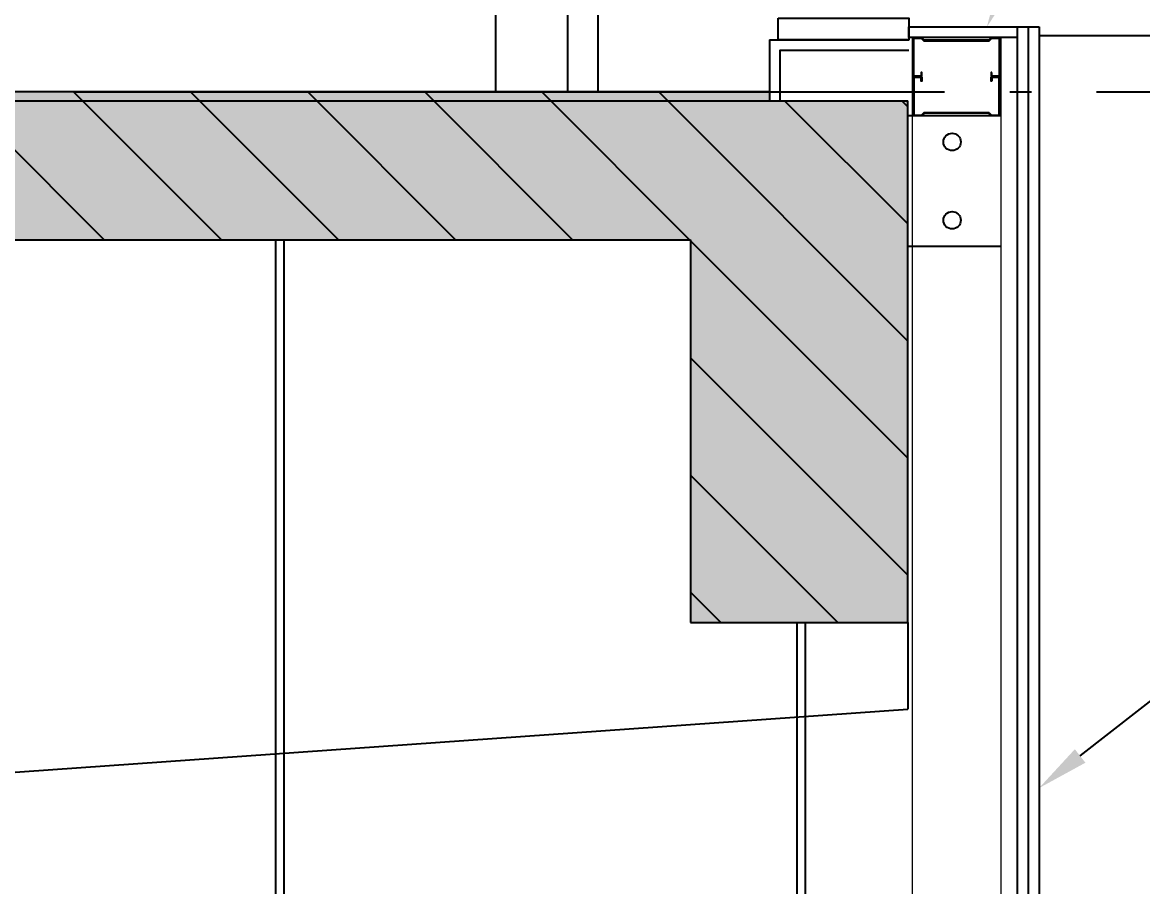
# Model space of a CAD drawing. Header units: millimetres. Extents: x -67913 to 128525, y -54442 to 63422.
# Drawn here: x -38860 to -37571, y -44604 to -43610 of the extents above; entities that cross this region are included whole.
import ezdxf
from ezdxf import colors
from ezdxf.entities.mleader import LeaderData, LeaderLine
from ezdxf.math import Vec2, Vec3

# ---------------------------------------------------------------- set-up
doc = ezdxf.new("R2010")
doc.units = ezdxf.units.MM
doc.header["$LTSCALE"] = 500
doc.linetypes.add('AXIS', pattern=[2.35, 2, -0.15, 0.05, -0.15])
for name, color, linetype in [('020KijnSn', 1, 'AXIS'), ('120RcSec5', 7, 'Continuous'), ('143Hatch8', 5, 'Continuous'), ('143Solid8', 253, 'Continuous'), ('150RcSee5', 4, 'Continuous'), ('190Moji5', 8, 'Continuous'), ('220Kabe9', 7, 'Continuous'), ('230Kaik9', 7, 'Continuous'), ('300Dansa', 4, 'Continuous'), ('320Step', 4, 'Continuous'), ('350Kigu', 4, 'Continuous'), ('詳細5', 6, 'Continuous')]:
    doc.layers.add(name, color=color, linetype=linetype)
doc.styles.add('Annotative', font='simplex.shx', dxfattribs={"width": 0.7, "bigfont": 'extfont2.shx'})

msp = doc.modelspace()

# ---------------------------------------------------------------- hatches: boundary and pattern name
at = {"layer": '143Hatch8', "linetype": 'Continuous'}
h = msp.add_hatch(dxfattribs=at)
h.set_pattern_fill('ANSI31', scale=30, angle=270)
h.set_pattern_definition([(315, (1017.51, -2955.82), (67.35192, 67.35192), [])])
h.paths.add_polyline_path([(-40464.9714, -46145.0497), (-40614.9714, -46145.0497), (-40614.9714, -43860.1659), (-40689.9714, -43860.1659), (-40689.9714, -44600.1659), (-41139.9714, -44600.1659), (-41139.9714, -43860.1659), (-41939.9714, -43860.1659), (-41939.9714, -43690.1659), (-37999.9714, -43690.1659), (-37999.9714, -43700.1659), (-37840.9714, -43700.1659), (-37840.9714, -44300.1659), (-38090.9714, -44300.1659), (-38090.9714, -43860.1659), (-40464.9714, -43860.1659)])
at = {"layer": '143Solid8'}
msp.add_hatch(color=254, dxfattribs=at).paths.add_polyline_path([(-40464.9714, -46145.0497), (-40614.9714, -46145.0497), (-40614.9714, -43860.1659), (-40689.9714, -43860.1659), (-40689.9714, -44600.1659), (-41139.9714, -44600.1659), (-41139.9714, -43860.1659), (-41939.9714, -43860.1659), (-41939.9714, -43690.1659), (-37999.9714, -43690.1659), (-37999.9714, -43700.1659), (-37840.9714, -43700.1659), (-37840.9714, -44300.1659), (-38090.9714, -44300.1659), (-38090.9714, -43860.1659), (-40464.9714, -43860.1659)])

# ---------------------------------------------------------------- linework, layer by layer
at = {"layer": '020KijnSn'}
msp.add_line((-42323.7395, -43690.1659), (-36470.0906, -43690.1659), dxfattribs=at)
at = {"layer": '120RcSec5'}
for p, q in [((-40689.9714, -43700.1659), (-37840.9714, -43700.1659)), ((-37840.9714, -44300.1659), (-37840.9714, -43700.1659)), ((-40477.4714, -43860.1659), (-38090.9714, -43860.1659)), ((-38090.9714, -43860.1659), (-38090.9714, -44300.1659)), ((-38090.9714, -44300.1659), (-37840.9714, -44300.1659))]:
    msp.add_line(p, q, dxfattribs=at)
at = {"layer": '150RcSee5'}
for p in [(-37840.9714, -44300.1659), (-40464.9714, -44584.3709)]:
    msp.add_line(p, (-37840.9714, -44400.1659), dxfattribs=at)
at = {"layer": '220Kabe9'}
for p, q in [((-37839.9714, -43615.1659), (-37689.9714, -43615.1659)), ((-37839.9714, -43627.6659), (-37839.9714, -43615.1659)), ((-37689.9714, -43615.1659), (-37689.9714, -45490.1659)), ((-37999.9714, -43690.1659), (-41939.9714, -43690.1659))]:
    msp.add_line(p, q, dxfattribs=at)
at = {"layer": '220Kabe9', "color": 6}
for p, q in [((-37714.9714, -43615.1659), (-37714.9714, -45465.1659)), ((-37702.4714, -43615.1659), (-37702.4714, -45477.6659)), ((-37714.9714, -43627.6659), (-37839.9714, -43627.6659))]:
    msp.add_line(p, q, dxfattribs=at)
at = {"layer": '230Kaik9'}
msp.add_lwpolyline([(-37989.9714, -43605.1659), (-37839.9714, -43605.1659), (-37839.9714, -43630.1659), (-37989.9714, -43630.1659)], close=True, dxfattribs=at)
at = {"layer": '300Dansa', "color": 4}
msp.add_lwpolyline([(-38197.4714, -43690.1659), (-38197.4714, -42640.1659), (-38232.4714, -42640.1659), (-38232.4714, -43690.1659), (-38197.4714, -43690.1659)], dxfattribs=at)
at = {"layer": '320Step'}
for p, q in [((-38314.9714, -43690.1659), (-38314.9714, -43090.1659)), ((-37999.9714, -43630.1659), (-37999.9714, -43700.1659))]:
    msp.add_line(p, q, dxfattribs=at)
for points in [[(-37999.9714, -43630.1659), (-37839.9714, -43630.1659)], [(-37987.9714, -43700.1659), (-37987.9714, -43642.1659), (-37839.9714, -43642.1659)]]:
    msp.add_lwpolyline(points, dxfattribs=at)
at = {"layer": '350Kigu'}
for q in [(-37689.9714, -45510.1659), (-37539.9714, -43625.1659)]:
    msp.add_line((-37689.9714, -43625.1659), q, dxfattribs=at)
at = {"layer": '詳細5'}
for p, q in [((-37733.9714, -43717.6666), (-37839.9717, -43717.6666)), ((-37839.9717, -43867.6666), (-37733.9714, -43867.6666))]:
    msp.add_line(p, q, dxfattribs=at)
at = {"layer": '詳細5', "linetype": 'Continuous'}
for p, q in [((-38568.5696, -43860.1666), (-38568.5696, -45342.1659)), ((-38559.0696, -43860.1666), (-38559.0696, -45342.1659)), ((-37968.5696, -44300.1659), (-37968.5696, -45342.1659)), ((-37959.0696, -44300.1659), (-37959.0696, -45342.1659))]:
    msp.add_line(p, q, dxfattribs=at)
at = {"layer": '詳細5', "lineweight": 13}
for points in [[(-37835.9713, -43627.6659), (-37835.9712, -45408.1659)], [(-37733.9713, -43627.6666), (-37733.9712, -45408.1659)]]:
    msp.add_lwpolyline(points, dxfattribs=at)
at = {"layer": '詳細5'}
for points in [[(-37744.1712, -43667.6666), (-37744.9712, -43667.6666), (-37744.9712, -43672.1666, 0.414213562), (-37744.4712, -43672.6666), (-37734.9712, -43672.6666), (-37734.9712, -43627.6666), (-37744.7641, -43627.6666, 0.198912367), (-37745.1177, -43627.813), (-37747.8248, -43630.5201, -0.198912367), (-37748.1784, -43630.6666), (-37821.7641, -43630.6666, -0.198912367), (-37822.1177, -43630.5201), (-37824.8248, -43627.813, 0.198912367), (-37825.1784, -43627.6666), (-37834.9712, -43627.6666), (-37834.9712, -43672.6666), (-37825.4712, -43672.6666, 0.414213562), (-37824.9712, -43672.1666), (-37824.9712, -43667.6666), (-37825.7712, -43667.6666), (-37825.7712, -43671.3666, -0.414213562), (-37826.2712, -43671.8666), (-37833.6712, -43671.8666, -0.414213562), (-37834.1712, -43671.3666), (-37834.1712, -43628.9666, -0.414213562), (-37833.6712, -43628.4666), (-37825.5097, -43628.4666, -0.198912367), (-37825.1562, -43628.613), (-37822.4491, -43631.3201, 0.198912367), (-37822.0955, -43631.4666), (-37747.847, -43631.4666, 0.198912367), (-37747.4934, -43631.3201), (-37744.7863, -43628.613, -0.198912367), (-37744.4328, -43628.4666), (-37736.2712, -43628.4666, -0.414213562), (-37735.7712, -43628.9666), (-37735.7712, -43671.3666, -0.414213562), (-37736.2712, -43671.8666), (-37743.6712, -43671.8666, -0.414213562), (-37744.1712, -43671.3666), (-37744.1712, -43667.6666)], [(-37744.1712, -43677.6666), (-37744.9712, -43677.6666), (-37744.9712, -43673.1666, -0.414213562), (-37744.4712, -43672.6666), (-37734.9712, -43672.6666), (-37734.9712, -43717.6666), (-37744.7641, -43717.6666, -0.198912367), (-37745.1177, -43717.5201), (-37747.8248, -43714.813, 0.198912367), (-37748.1784, -43714.6666), (-37821.7641, -43714.6666, 0.198912367), (-37822.1177, -43714.813), (-37824.8248, -43717.5201, -0.198912367), (-37825.1784, -43717.6666), (-37834.9712, -43717.6666), (-37834.9712, -43672.6666), (-37825.4712, -43672.6666, -0.414213562), (-37824.9712, -43673.1666), (-37824.9712, -43677.6666), (-37825.7712, -43677.6666), (-37825.7712, -43673.9666, 0.414213562), (-37826.2712, -43673.4666), (-37833.6712, -43673.4666, 0.414213562), (-37834.1712, -43673.9666), (-37834.1712, -43716.3666, 0.414213562), (-37833.6712, -43716.8666), (-37825.5097, -43716.8666, 0.198912367), (-37825.1562, -43716.7201), (-37822.4491, -43714.013, -0.198912367), (-37822.0955, -43713.8666), (-37747.847, -43713.8666, -0.198912367), (-37747.4934, -43714.013), (-37744.7863, -43716.7201, 0.198912367), (-37744.4328, -43716.8666), (-37736.2712, -43716.8666, 0.414213562), (-37735.7712, -43716.3666), (-37735.7712, -43673.9666, 0.414213562), (-37736.2712, -43673.4666), (-37743.6712, -43673.4666, 0.414213562), (-37744.1712, -43673.9666), (-37744.1712, -43677.6666)]]:
    msp.add_lwpolyline(points, format="xyb", dxfattribs=at)
for centre in [(-37789.9717, -43747.6666), (-37789.9717, -43837.6666)]:
    msp.add_circle(centre, 10, dxfattribs=at)

# ---------------------------------------------------------------- leaders
at = {"layer": '190Moji5'}
ml = msp.add_multileader_mtext('Standard', dxfattribs=at)
ml.set_content('天端塞ぎ:GB-Rt12.5+EP', color=256, style='Annotative')
ml.set_leader_properties()
ml.build(insert=Vec2(0, 0))
ml.multileader.update_dxf_attribs({"dogleg_length": 2, "arrow_head_size": 60})
ctx = ml.context
ctx.base_point, ctx.char_height, ctx.arrow_head_size, ctx.landing_gap_size, ctx.plane_origin = Vec3(-37534.0868, -43270.1659), 75, 60, 30, Vec3(-40834.0868, -43232.6659)
notes = []
notes.append((ctx, [(0, (1, 1, 0), (-37594.0868, -43270.1659), (1, 0), 60, [(0, [(-37749.9714, -43615.1659)], 0, [])])]))
ctx.mtext.insert, ctx.mtext.rotation, ctx.mtext.width, ctx.mtext.defined_height, ctx.mtext.flow_direction = Vec3(-37504.0868, -43232.6659), -1.570796327, 1248.051581, 33.5254, 5
ml = msp.add_multileader_mtext('Standard', dxfattribs=at)
ml.set_content('壁:GB-Rt12.5+EP', color=256, style='Annotative')
ml.set_leader_properties()
ml.build(insert=Vec2(0, 0))
ml.multileader.update_dxf_attribs({"dogleg_length": 2, "arrow_head_size": 60})
ctx = ml.context
ctx.base_point, ctx.char_height, ctx.arrow_head_size, ctx.landing_gap_size, ctx.plane_origin = Vec3(-36760.1712, -43811.3865), 75, 60, 30, Vec3(-39930.7903, -44170.6901)
notes.append((ctx, [(0, (1, 1, 0), (-36820.1712, -43811.3865), (1, 0), 60, [(0, [(-37689.9714, -44490.7561)], 0, [])])]))
ctx.mtext.insert, ctx.mtext.rotation, ctx.mtext.width, ctx.mtext.defined_height, ctx.mtext.flow_direction = Vec3(-36730.1712, -43773.8865), -1.570796327, 1025.280393, 33.5254, 5
for ctx, leaders in notes:
    for number, flags, end, landing, length, lines in leaders:
        leader = LeaderData()
        leader.index, (leader.has_last_leader_line, leader.has_dogleg_vector, leader.attachment_direction) = number, flags
        leader.last_leader_point, leader.dogleg_vector, leader.dogleg_length = Vec3(end), Vec3(landing), length
        for number, points, colour, breaks in lines:
            line = LeaderLine()
            line.index, line.vertices, line.color, line.breaks = number, Vec3.list(points), colors.encode_raw_color(colour), breaks
            leader.lines.append(line)
        ctx.leaders.append(leader)

doc.saveas('drawing.dxf')
